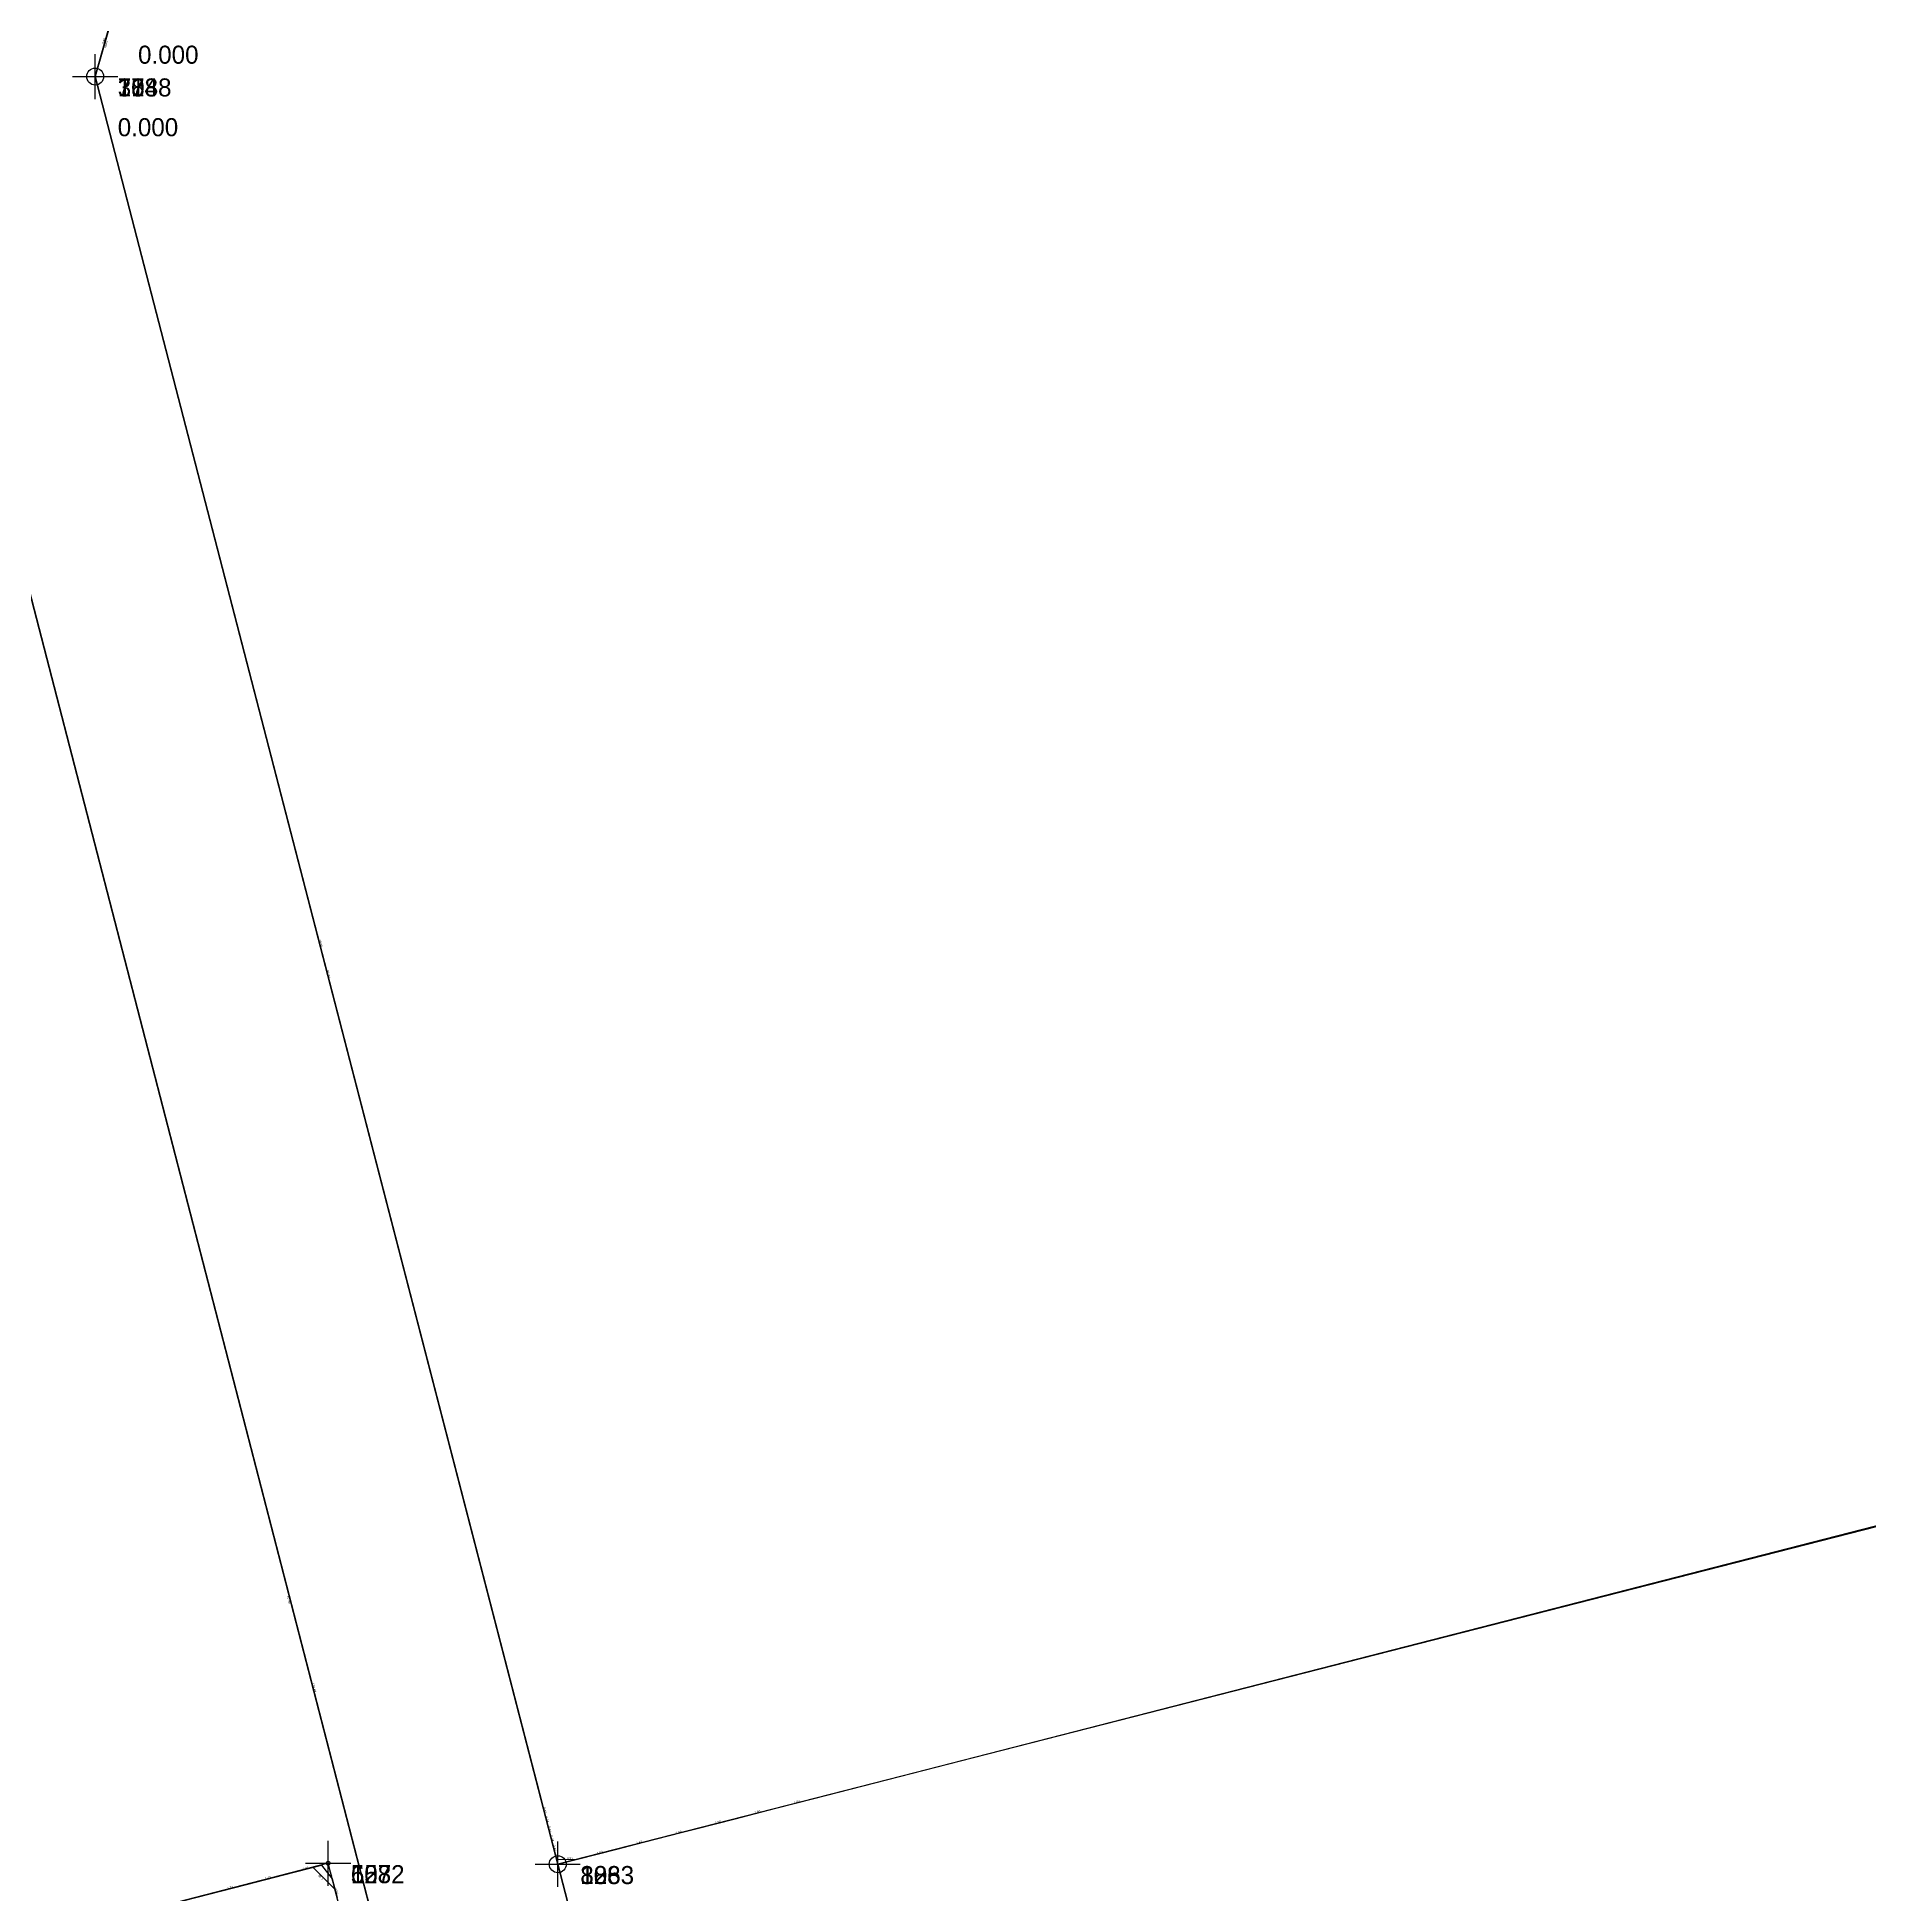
# Model space of a CAD drawing. Header units: metres. Extents: x 581016 to 32581287, y 5319908 to 5321142.
# Drawn here: x 581376.5 to 581457.7, y 5320418.9 to 5320501.1 of the extents above; entities that cross this region are included whole.
import ezdxf
from ezdxf.enums import TextEntityAlignment as Align

# ---------------------------------------------------------------- set-up
doc = ezdxf.new("R2010")
doc.units = ezdxf.units.M
doc.header["$PDMODE"] = 2
doc.header["$PDSIZE"] = 1
for name, color, linetype in [('EdgeLengths', 7, 'Continuous'), ('Flurstuecksgrenzedxf', 7, 'Continuous'), ('Grenzpunktdxf', 7, 'Continuous'), ('Grenzpunktunabgemarktdxf', 7, 'Continuous'), ('PointHeights', 7, 'Continuous'), ('PointNames', 7, 'Continuous'), ('UmringIndustrieUGewerbefldxf', 7, 'Continuous'), ('UmringspolygonWegdxf', 7, 'Continuous')]:
    doc.layers.add(name, color=color, linetype=linetype)

msp = doc.modelspace()

# ---------------------------------------------------------------- linework, layer by layer
at = {"layer": 'Flurstuecksgrenzedxf', "color": 178}
for points in [[(581726.787, 5320503.912), (581399.56, 5320420.21), (581433.171, 5320290.34), (581433.248, 5320290.042), (581433.325, 5320289.744), (581433.402, 5320289.447), (581433.479, 5320289.149), (581433.556, 5320288.851), (581433.633, 5320288.553), (581433.71, 5320288.255), (581433.787, 5320287.957), (581433.865, 5320287.659), (581433.942, 5320287.361), (581434.019, 5320287.064), (581434.096, 5320286.766), (581434.173, 5320286.468), (581751.193, 5320367.566)], [(581726.787, 5320503.912), (581399.56, 5320420.21), (581433.171, 5320290.34), (581433.248, 5320290.042), (581433.325, 5320289.744), (581433.402, 5320289.447), (581433.479, 5320289.149), (581433.556, 5320288.851), (581433.633, 5320288.553), (581433.71, 5320288.255), (581433.787, 5320287.957), (581433.865, 5320287.659), (581433.942, 5320287.361), (581434.019, 5320287.064), (581434.096, 5320286.766), (581434.173, 5320286.468), (581751.193, 5320367.566)], [(581380.018, 5320502.575), (581379.08, 5320499.34), (581398.85, 5320422.953), (581398.959, 5320422.531), (581399.068, 5320422.109), (581399.178, 5320421.687), (581399.287, 5320421.265), (581399.396, 5320420.843), (581399.505, 5320420.421), (581400.432, 5320420.434), (581402.177, 5320420.882), (581403.922, 5320421.33), (581405.667, 5320421.778), (581407.412, 5320422.226), (581409.156, 5320422.674), (581410.901, 5320423.122), (581702.283, 5320497.938)], [(581380.018, 5320502.575), (581379.08, 5320499.34), (581398.85, 5320422.953), (581398.959, 5320422.531), (581399.068, 5320422.109), (581399.178, 5320421.687), (581399.287, 5320421.265), (581399.396, 5320420.843), (581399.505, 5320420.421), (581400.432, 5320420.434), (581402.177, 5320420.882), (581403.922, 5320421.33), (581405.667, 5320421.778), (581407.412, 5320422.226), (581409.156, 5320422.674), (581410.901, 5320423.122), (581702.283, 5320497.938)], [(581444.817, 5320245.405), (581379.08, 5320499.34), (581379.887, 5320502.217)], [(581444.817, 5320245.405), (581379.08, 5320499.34), (581379.887, 5320502.217)], [(581374.468, 5320483.133), (581437.52, 5320239.31)], [(581374.468, 5320483.133), (581437.52, 5320239.31)], [(581399.689, 5320385.634), (581375.815, 5320477.924)], [(581399.689, 5320385.634), (581375.815, 5320477.924)], [(581403.675, 5320365.131), (581389.4, 5320420.25), (581279.16, 5320391.74)], [(581403.675, 5320365.131), (581389.4, 5320420.25), (581279.16, 5320391.74)], [(581382.443, 5320418.451), (581384.108, 5320418.882), (581385.774, 5320419.312), (581387.44, 5320419.743), (581389.106, 5320420.174), (581389.578, 5320419.564), (581389.793, 5320418.731)], [(581382.443, 5320418.451), (581384.108, 5320418.882), (581385.774, 5320419.312), (581387.44, 5320419.743), (581389.106, 5320420.174), (581389.578, 5320419.564), (581389.793, 5320418.731)]]:
    msp.add_lwpolyline(points, dxfattribs=at)
at = {"layer": 'Grenzpunktdxf', "color": 178}
for centre in [(581379.08, 5320499.34), (581379.08, 5320499.34), (581379.08, 5320499.34), (581379.08, 5320499.34), (581399.56, 5320420.21), (581399.56, 5320420.21), (581399.56, 5320420.21), (581399.56, 5320420.21)]:
    msp.add_circle(centre, 0.375, dxfattribs=at)
at = {"layer": 'Grenzpunktdxf', "linetype": 'Continuous'}
for p in [(581379.08, 5320499.34), (581379.08, 5320499.34), (581379.08, 5320499.34), (581379.08, 5320499.34), (581399.56, 5320420.21), (581399.56, 5320420.21), (581399.56, 5320420.21), (581399.56, 5320420.21)]:
    msp.add_point(p, dxfattribs=at)
at = {"layer": 'Grenzpunktunabgemarktdxf', "color": 178}
msp.add_circle((581389.4, 5320420.25), 0.0833, dxfattribs=at)
msp.add_circle((581389.4, 5320420.25), 0.0833, dxfattribs=at)
at = {"layer": 'Grenzpunktunabgemarktdxf', "linetype": 'Continuous'}
msp.add_point((581389.4, 5320420.25), dxfattribs=at)
msp.add_point((581389.4, 5320420.25), dxfattribs=at)
msp.add_point((581389.4, 5320420.25), dxfattribs=at)
msp.add_point((581389.4, 5320420.25), dxfattribs=at)
at = {"layer": 'UmringIndustrieUGewerbefldxf', "color": 178}
for points in [[(581664.894, 5320578.123), (581386.117, 5320506.536), (581386.034, 5320506.482), (581385.951, 5320506.428), (581385.868, 5320506.375), (581385.785, 5320506.321), (581380.191, 5320502.687), (581380.152, 5320502.662), (581380.114, 5320502.637), (581380.076, 5320502.612), (581380.037, 5320502.587), (581379.999, 5320502.562), (581379.977, 5320502.54), (581379.972, 5320502.52), (581379.966, 5320502.501), (581379.961, 5320502.481), (581379.955, 5320502.461), (581379.95, 5320502.441), (581379.08, 5320499.34), (581399.56, 5320420.21), (581715.369, 5320501.298)], [(581664.894, 5320578.123), (581386.117, 5320506.536), (581386.034, 5320506.482), (581385.951, 5320506.428), (581385.868, 5320506.375), (581385.785, 5320506.321), (581380.191, 5320502.687), (581380.152, 5320502.662), (581380.114, 5320502.637), (581380.076, 5320502.612), (581380.037, 5320502.587), (581379.999, 5320502.562), (581379.977, 5320502.54), (581379.972, 5320502.52), (581379.966, 5320502.501), (581379.961, 5320502.481), (581379.955, 5320502.461), (581379.95, 5320502.441), (581379.08, 5320499.34), (581399.56, 5320420.21), (581715.369, 5320501.298)], [(581726.787, 5320503.912), (581399.56, 5320420.21), (581433.171, 5320290.34), (581433.248, 5320290.042), (581433.325, 5320289.744), (581433.402, 5320289.447), (581433.479, 5320289.149), (581433.556, 5320288.851), (581433.633, 5320288.553), (581433.71, 5320288.255), (581433.787, 5320287.957), (581433.865, 5320287.659), (581433.942, 5320287.361), (581434.019, 5320287.064), (581434.096, 5320286.766), (581434.173, 5320286.468), (581751.193, 5320367.566)], [(581726.787, 5320503.912), (581399.56, 5320420.21), (581433.171, 5320290.34), (581433.248, 5320290.042), (581433.325, 5320289.744), (581433.402, 5320289.447), (581433.479, 5320289.149), (581433.556, 5320288.851), (581433.633, 5320288.553), (581433.71, 5320288.255), (581433.787, 5320287.957), (581433.865, 5320287.659), (581433.942, 5320287.361), (581434.019, 5320287.064), (581434.096, 5320286.766), (581434.173, 5320286.468), (581751.193, 5320367.566)], [(581372.432, 5320491), (581404.91, 5320365.45)], [(581372.432, 5320491), (581404.91, 5320365.45)], [(581403.675, 5320365.131), (581389.4, 5320420.25), (581279.16, 5320391.74)], [(581403.675, 5320365.131), (581389.4, 5320420.25), (581279.16, 5320391.74)], [(581390.085, 5320417.604), (581389.698, 5320419.099), (581388.714, 5320420.073), (581279.16, 5320391.74)], [(581390.085, 5320417.604), (581389.698, 5320419.099), (581388.714, 5320420.073), (581279.16, 5320391.74)]]:
    msp.add_lwpolyline(points, dxfattribs=at)
at = {"layer": 'UmringspolygonWegdxf', "color": 178}
for points in [[(581444.817, 5320245.405), (581379.08, 5320499.34), (581379.887, 5320502.217)], [(581444.817, 5320245.405), (581379.08, 5320499.34), (581379.887, 5320502.217)], [(581374.468, 5320483.133), (581437.52, 5320239.31)], [(581374.468, 5320483.133), (581437.52, 5320239.31)]]:
    msp.add_lwpolyline(points, dxfattribs=at)

# ---------------------------------------------------------------- texts
at = {"layer": 'EdgeLengths', "linetype": 'Continuous'}
for s, rotation, p in [('2,99', 74.33789, (581379.483, 5320500.769)), ('2,99', 74.33789, (581379.483, 5320500.769)), ('2,99', 74.33789, (581379.483, 5320500.769)), ('2,99', 74.33789, (581379.483, 5320500.769)), ('3,22', -105.66211, (581379.515, 5320500.881)), ('3,22', -105.66211, (581379.515, 5320500.881)), ('3,37', -106.17489, (581379.549, 5320500.947)), ('3,37', -106.17489, (581379.549, 5320500.947)), ('78,90', -75.48942, (581388.965, 5320461.137)), ('78,90', -75.48942, (581388.965, 5320461.137)), ('81,74', -75.48942, (581389.32, 5320459.765)), ('81,74', -75.48942, (581389.32, 5320459.765)), ('95,33', 104.50343, (581387.752, 5320431.769)), ('95,33', 104.50343, (581387.752, 5320431.769)), ('129,68', -75.49657, (581388.671, 5320428.215)), ('129,68', -75.49657, (581388.671, 5320428.215)), ('0,44', -75.48942, (581398.905, 5320422.732)), ('0,44', -75.48942, (581398.905, 5320422.732)), ('1,80', 14.40035, (581408.284, 5320422.44)), ('1,80', 14.40035, (581408.284, 5320422.44)), ('1,80', 14.40035, (581410.029, 5320422.888)), ('1,80', 14.40035, (581410.029, 5320422.888)), ('0,44', -75.48942, (581399.014, 5320422.31)), ('0,44', -75.48942, (581399.014, 5320422.31)), ('0,44', -75.48942, (581399.123, 5320421.888)), ('0,44', -75.48942, (581399.123, 5320421.888)), ('1,80', 14.40035, (581404.794, 5320421.544)), ('1,80', 14.40035, (581404.794, 5320421.544)), ('1,80', 14.40035, (581406.539, 5320421.992)), ('1,80', 14.40035, (581406.539, 5320421.992)), ('0,44', -75.48942, (581399.232, 5320421.466)), ('0,44', -75.48942, (581399.232, 5320421.466)), ('0,44', -75.48942, (581399.342, 5320421.044)), ('0,44', -75.48942, (581399.342, 5320421.044)), ('1,80', 14.40035, (581401.305, 5320420.648)), ('1,80', 14.40035, (581401.305, 5320420.648)), ('1,80', 14.40035, (581403.05, 5320421.096)), ('1,80', 14.40035, (581403.05, 5320421.096)), ('1,72', 14.5, (581388.273, 5320419.949)), ('1,72', 14.5, (581388.273, 5320419.949)), ('0,44', -75.48942, (581399.451, 5320420.622)), ('0,44', -75.48942, (581399.451, 5320420.622)), ('0,93', 0.80261, (581399.969, 5320420.418)), ('0,93', 0.80261, (581399.969, 5320420.418)), ('1,72', 14.5, (581384.941, 5320419.087)), ('1,72', 14.5, (581384.941, 5320419.087)), ('1,72', 14.5, (581386.607, 5320419.518)), ('1,72', 14.5, (581386.607, 5320419.518)), ('1,38', 135.29327, (581389.206, 5320419.576)), ('1,38', 135.29327, (581389.206, 5320419.576)), ('0,77', -52.29043, (581389.342, 5320419.859)), ('0,77', -52.29043, (581389.342, 5320419.859)), ('0,86', -75.48539, (581389.685, 5320419.138)), ('0,86', -75.48539, (581389.685, 5320419.138))]:
    msp.add_text(s, height=0.1, rotation=rotation, dxfattribs=at).set_placement(p)
at = {"layer": 'PointHeights', "linetype": 'Continuous'}
for p in [(581380.98, 5320500.71), (581380.98, 5320500.71), (581380.98, 5320500.71), (581380.98, 5320500.71), (581380.08, 5320497.5), (581380.08, 5320497.5), (581380.08, 5320497.5), (581380.08, 5320497.5)]:
    msp.add_text('0.000', height=0.8, dxfattribs=at).set_placement(p, align=Align.TOP_LEFT)
at = {"layer": 'PointNames', "linetype": 'Continuous'}
for s, p in [('373', (581380.08, 5320499.26)), ('788', (581380.08, 5320499.26)), ('113', (581380.08, 5320499.26)), ('1048', (581380.08, 5320499.26)), ('557', (581390.4, 5320420.17)), ('607', (581390.4, 5320420.17)), ('1232', (581390.4, 5320420.17)), ('1282', (581390.4, 5320420.17)), ('388', (581400.56, 5320420.13)), ('803', (581400.56, 5320420.13)), ('128', (581400.56, 5320420.13)), ('1063', (581400.56, 5320420.13))]:
    msp.add_text(s, height=0.8, dxfattribs=at).set_placement(p, align=Align.TOP_LEFT)

doc.saveas('drawing.dxf')
